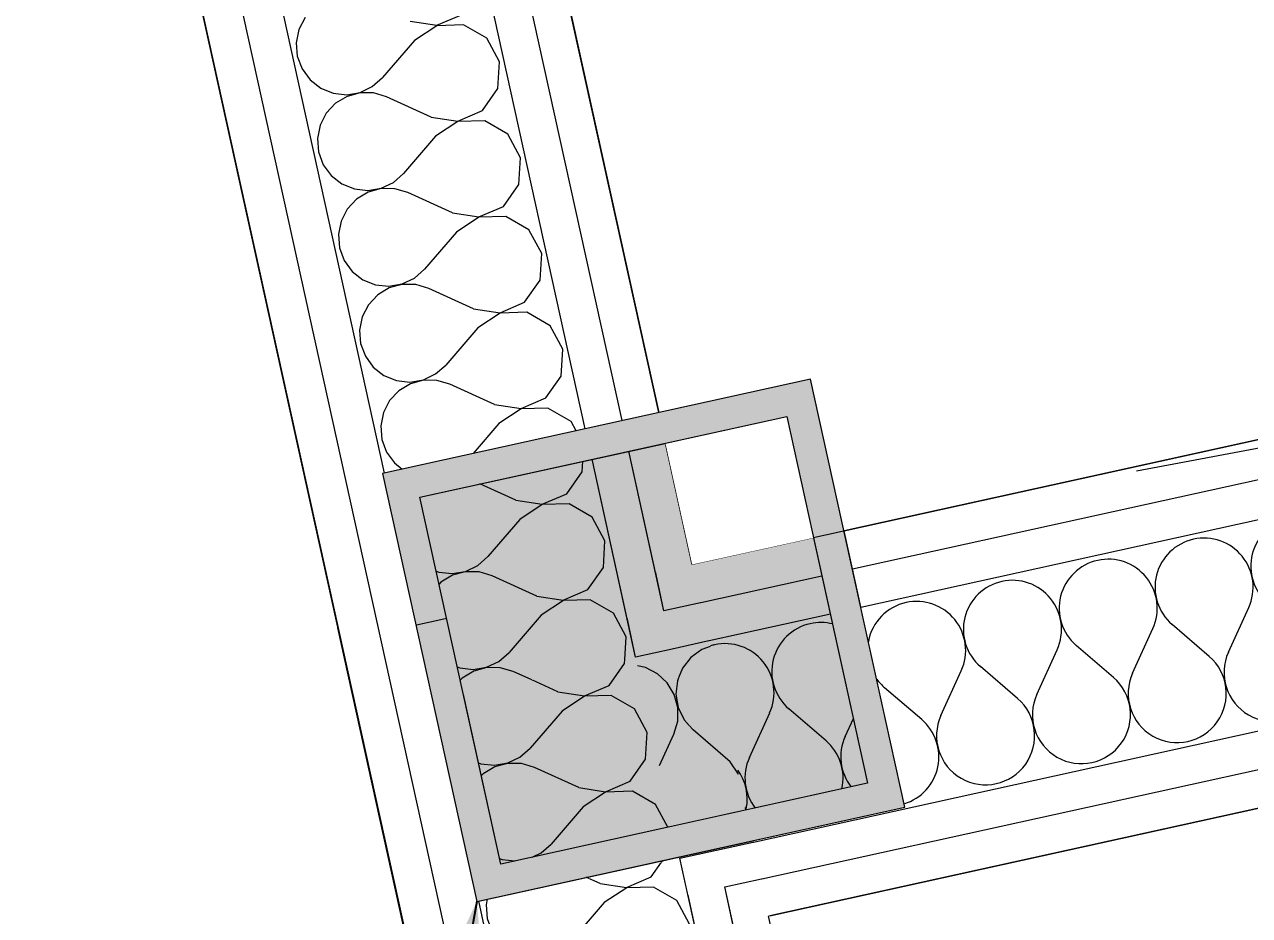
# Model space of a CAD drawing. Header units: millimetres. Extents: x 755110 to 820807, y -116979 to -66610.
# Drawn here: x 776763.3 to 777154.5, y -92599.5 to -92314.9 of the extents above; entities that cross this region are included whole.
import ezdxf

# ---------------------------------------------------------------- set-up
doc = ezdxf.new("R2010")
doc.units = ezdxf.units.MM
doc.header["$MEASUREMENT"] = 0
doc.linetypes.add('Double Dashed', pattern=[1093.611073, 529.166651, -211.666656, 141.111112, -211.666656])
doc.linetypes.add('Wipeout_Contour', pattern=[1000, 0, -1000])
for name, color, linetype, lineweight in [('New_0_Pen_No__2', 8, 'Continuous', 15), ('New_2D Drafting - General_Pen_No__1', 7, 'Continuous', 13), ('New_2D Drafting - General_Pen_No__19', 255, 'Continuous', 0), ('New_Annotation - Label_Pen_No__1', 7, 'Continuous', 13), ('New_Dimensioning - General_Pen_No__1', 7, 'Continuous', 13), ('New_INT zoned_Pen_No__19', 255, 'Continuous', 0), ('New_Structural - Bearing_Pen_No__1', 7, 'Continuous', 13)]:
    doc.layers.add(name, color=color, linetype=linetype, lineweight=lineweight)
doc.layers.add('New_Dimensioning - General', color=7, linetype='Continuous')
doc.layers.add('New_Structural - Bearing', color=7, linetype='Continuous')
doc.layers.add('New_Structural - Bearing_Pen_No__180', color=7, linetype='Continuous', lineweight=15, true_color=0xd6cda7)
doc.layers.add('New_Structural - Grid_Pen_No__61', color=7, linetype='Continuous', lineweight=20, true_color=0x6a6a6a)
doc.styles.add('GENERATED_STYLE_1', font='')
doc.styles.get('GENERATED_STYLE_1').set_extended_font_data('Arial')
doc.dimstyles.new('GENERATED_STYLE__1', dxfattribs={"dimtxt": 200, "dimasz": 95, "dimexe": 0.18, "dimexo": 0.0625, "dimgap": 0, "dimtad": 1, "dimdec": 0, "dimzin": 0, "dimdsep": 46, "dimtxsty": 'GENERATED_STYLE_1', "dimblk": 'ARROWHEAD_2', "dimblk1": 'ARROWHEAD_2', "dimblk2": 'ARROWHEAD_2', "dimcen": 0.09, "dimse1": 1, "dimse2": 1, "dimclrd": 7, "dimclre": 7, "dimclrt": 7, "dimadec": 0, "dimazin": 0, "dimtfac": 1, "dimtdec": 4, "dimtmove": 0, "dimatfit": 3, "dimfxl": 0, "dimtolj": 1, "dimtzin": 0, "dimarcsym": 0})
doc.dimstyles.new('GENERATED_STYLE__5', dxfattribs={"dimtxt": 0.18, "dimasz": 152, "dimexe": 0.18, "dimexo": 0.0625, "dimgap": 0, "dimtad": 0, "dimtih": 1, "dimtoh": 1, "dimdec": 4, "dimzin": 0, "dimdsep": 46, "dimcen": 0.09, "dimadec": 0, "dimazin": 0, "dimtfac": 1, "dimtdec": 4, "dimtmove": 0, "dimatfit": 3, "dimldrblk": 'ARROWHEAD_0', "dimfxl": 0, "dimtolj": 1, "dimtzin": 0, "dimarcsym": 0})
doc.dimstyles.new('GENERATED_STYLE__7', dxfattribs={"dimtxt": 0.18, "dimasz": 182.4, "dimexe": 0.18, "dimexo": 0.0625, "dimgap": 0, "dimtad": 0, "dimtih": 1, "dimtoh": 1, "dimdec": 4, "dimzin": 0, "dimdsep": 46, "dimcen": 0.09, "dimadec": 0, "dimazin": 0, "dimtfac": 1, "dimtdec": 4, "dimtmove": 0, "dimatfit": 3, "dimldrblk": 'ARROWHEAD_5', "dimfxl": 0, "dimtolj": 1, "dimtzin": 0, "dimarcsym": 0})

# ---------------------------------------------------------------- blocks, each defined once
blk = doc.blocks.new('*X50')
at = {"layer": 'New_Structural - Bearing_Pen_No__1', "color": 7, "linetype": 'Continuous', "lineweight": 13}
for p, q in [((776963.47, -92587.15), (776966.75, -92582.48)), ((776947.13, -92589.23), (776943.54, -92587.6)), ((776955.59, -92590.51), (776963.47, -92587.15)), ((776947.13, -92589.23), (776955.59, -92590.51)), ((776955.62, -92590.63), (776948.47, -92595.35)), ((776964.18, -92590.38), (776955.62, -92590.63)), ((776971.59, -92594.66), (776964.18, -92590.38)), ((776911, -92594.76), (776910.74, -92596.07)), ((776910.74, -92596.07), (776911.08, -92600.38)), ((776948.47, -92595.35), (776938.26, -92607.23)), ((776975.65, -92602.2), (776971.59, -92594.66)), ((776911.08, -92600.38), (776912.58, -92604.43)), ((776975.14, -92610.75), (776975.65, -92602.2)), ((776912.58, -92604.43), (776915.14, -92607.92)), ((776915.14, -92607.92), (776918.55, -92610.57)), ((776935.01, -92610.08), (776938.26, -92607.23)), ((776918.55, -92610.57), (776922.55, -92612.2)), ((776931.11, -92611.94), (776935.01, -92610.08)), ((776970.21, -92617.75), (776975.14, -92610.75)), ((776923.26, -92615.43), (776920.31, -92618.59)), ((776922.55, -92612.2), (776926.85, -92612.67)), ((776926.97, -92613.2), (776923.26, -92615.43)), ((776926.85, -92612.67), (776931.11, -92611.94)), ((776931.14, -92612.07), (776926.97, -92613.2)), ((776935.46, -92612.12), (776931.14, -92612.07)), ((776939.6, -92613.35), (776935.46, -92612.12)), ((776953.87, -92619.83), (776939.6, -92613.35)), ((776920.31, -92618.59), (776918.33, -92622.43)), ((776962.33, -92621.11), (776970.21, -92617.75)), ((776918.33, -92622.43), (776917.48, -92626.67)), ((776953.87, -92619.83), (776962.33, -92621.11)), ((776962.36, -92621.23), (776955.21, -92625.95)), ((776970.92, -92620.98), (776962.36, -92621.23)), ((776978.33, -92625.26), (776970.92, -92620.98)), ((776917.48, -92626.67), (776917.82, -92630.98)), ((776955.21, -92625.95), (776945, -92637.83)), ((776982.39, -92632.8), (776978.33, -92625.26)), ((776917.82, -92630.98), (776919.32, -92635.03)), ((776919.32, -92635.03), (776921.88, -92638.52)), ((776981.88, -92641.35), (776982.39, -92632.8)), ((776921.88, -92638.52), (776925.29, -92641.18)), ((776941.75, -92640.68), (776945, -92637.83)), ((776925.29, -92641.18), (776929.29, -92642.8)), ((776929.29, -92642.8), (776933.59, -92643.27)), ((776933.59, -92643.27), (776937.85, -92642.54)), ((776937.88, -92642.67), (776933.71, -92643.8)), ((776937.85, -92642.54), (776941.75, -92640.68)), ((776942.2, -92642.72), (776937.88, -92642.67)), ((776946.34, -92643.95), (776942.2, -92642.72)), ((776977.59, -92647.43), (776981.88, -92641.35)), ((776930, -92646.03), (776927.05, -92649.19)), ((776933.71, -92643.8), (776930, -92646.03)), ((776960.6, -92650.43), (776946.34, -92643.95)), ((776927.05, -92649.19), (776925.07, -92653.03)), ((776960.6, -92650.43), (776962.59, -92650.73)), ((776925.07, -92653.03), (776924.22, -92657.27)), ((776924.22, -92657.27), (776924.37, -92659.15))]:
    blk.add_line(p, q, dxfattribs=at)
blk = doc.blocks.new('*X51')
at = {"layer": 'New_Structural - Bearing_Pen_No__1', "color": 7, "linetype": 'Continuous', "lineweight": 13}
for p, q in [((776954.92, -92518.95), (776954.99, -92517.7)), ((776949.99, -92525.95), (776954.92, -92518.95)), ((776933.65, -92528.03), (776925.3, -92524.24)), ((776933.65, -92528.03), (776942.11, -92529.31)), ((776942.14, -92529.43), (776935, -92534.15)), ((776942.11, -92529.31), (776949.99, -92525.95)), ((776950.7, -92529.18), (776942.14, -92529.43)), ((776958.12, -92533.46), (776950.7, -92529.18)), ((776962.17, -92541), (776958.12, -92533.46)), ((776935, -92534.15), (776924.78, -92546.03)), ((776961.66, -92549.55), (776962.17, -92541)), ((776917.63, -92550.74), (776921.53, -92548.88)), ((776921.53, -92548.88), (776924.78, -92546.03)), ((776908.26, -92550.67), (776909.07, -92551)), ((776909.07, -92551), (776913.37, -92551.47)), ((776913.49, -92552), (776909.79, -92554.23)), ((776913.37, -92551.47), (776917.63, -92550.74)), ((776917.66, -92550.87), (776913.49, -92552)), ((776921.98, -92550.92), (776917.66, -92550.87)), ((776926.13, -92552.15), (776921.98, -92550.92)), ((776940.39, -92558.63), (776926.13, -92552.15)), ((776956.73, -92556.55), (776961.66, -92549.55)), ((776909.79, -92554.23), (776909.18, -92554.87)), ((776948.85, -92559.91), (776956.73, -92556.55)), ((776940.39, -92558.63), (776948.85, -92559.91)), ((776948.88, -92560.03), (776941.74, -92564.75)), ((776957.44, -92559.78), (776948.88, -92560.03)), ((776964.85, -92564.06), (776957.44, -92559.78)), ((776941.74, -92564.75), (776931.52, -92576.63)), ((776968.75, -92571.29), (776964.85, -92564.06)), ((776928.27, -92579.48), (776931.52, -92576.63)), ((776925.45, -92580.83), (776928.27, -92579.48)), ((776915, -92581.27), (776915.81, -92581.6)), ((776915.81, -92581.6), (776919.92, -92582.05))]:
    blk.add_line(p, q, dxfattribs=at)
blk = doc.blocks.new('*X52')
at = {"layer": 'New_Structural - Bearing_Pen_No__1', "color": 7, "linetype": 'Continuous', "lineweight": 13}
for p, q in [((776966.75, -92582.48), (776967.18, -92581.88)), ((776943.54, -92587.6), (776942.78, -92587.25)), ((776911.11, -92594.23), (776911, -92594.76))]:
    blk.add_line(p, q, dxfattribs=at)
blk = doc.blocks.new('*X53')
at = {"layer": 'New_Structural - Bearing_Pen_No__1', "color": 7, "linetype": 'Continuous', "lineweight": 13}
for p, q in [((776852.92, -92312.59), (776850.94, -92316.43)), ((776886.48, -92313.83), (776894.94, -92315.11)), ((776894.94, -92315.11), (776902.82, -92311.75)), ((776850.94, -92316.43), (776850.09, -92320.67)), ((776894.97, -92315.23), (776887.82, -92319.95)), ((776903.53, -92314.98), (776894.97, -92315.23)), ((776910.94, -92319.26), (776903.53, -92314.98)), ((776850.09, -92320.67), (776850.43, -92324.98)), ((776887.82, -92319.95), (776877.6, -92331.83)), ((776915, -92326.8), (776910.94, -92319.26)), ((776850.43, -92324.98), (776851.93, -92329.03)), ((776851.93, -92329.03), (776854.49, -92332.52)), ((776914.48, -92335.35), (776915, -92326.8)), ((776854.49, -92332.52), (776857.89, -92335.17)), ((776874.36, -92334.68), (776877.6, -92331.83)), ((776857.89, -92335.17), (776861.9, -92336.8)), ((776861.9, -92336.8), (776866.2, -92337.27)), ((776866.31, -92337.8), (776862.61, -92340.03)), ((776866.2, -92337.27), (776870.46, -92336.54)), ((776870.49, -92336.67), (776866.31, -92337.8)), ((776870.46, -92336.54), (776874.36, -92334.68)), ((776874.81, -92336.72), (776870.49, -92336.67)), ((776878.95, -92337.95), (776874.81, -92336.72)), ((776893.21, -92344.43), (776878.95, -92337.95)), ((776909.55, -92342.35), (776914.48, -92335.35)), ((776862.61, -92340.03), (776859.66, -92343.19)), ((776859.66, -92343.19), (776857.68, -92347.03)), ((776893.21, -92344.43), (776901.68, -92345.71)), ((776901.71, -92345.83), (776894.56, -92350.55)), ((776901.68, -92345.71), (776909.55, -92342.35)), ((776910.27, -92345.58), (776901.71, -92345.83)), ((776917.68, -92349.86), (776910.27, -92345.58)), ((776857.68, -92347.03), (776856.83, -92351.27)), ((776856.83, -92351.27), (776857.17, -92355.58)), ((776894.56, -92350.55), (776884.34, -92362.43)), ((776921.74, -92357.4), (776917.68, -92349.86)), ((776857.17, -92355.58), (776858.67, -92359.63)), ((776921.22, -92365.95), (776921.74, -92357.4)), ((776858.67, -92359.63), (776861.22, -92363.12)), ((776861.22, -92363.12), (776864.63, -92365.77)), ((776877.2, -92367.14), (776881.1, -92365.28)), ((776881.1, -92365.28), (776884.34, -92362.43)), ((776864.63, -92365.77), (776868.64, -92367.4)), ((776868.64, -92367.4), (776872.94, -92367.87)), ((776873.05, -92368.4), (776869.35, -92370.63)), ((776872.94, -92367.87), (776877.2, -92367.14)), ((776877.23, -92367.27), (776873.05, -92368.4)), ((776881.55, -92367.32), (776877.23, -92367.27)), ((776885.69, -92368.55), (776881.55, -92367.32)), ((776899.95, -92375.03), (776885.69, -92368.55)), ((776916.29, -92372.95), (776921.22, -92365.95)), ((776869.35, -92370.63), (776866.4, -92373.79)), ((776908.42, -92376.31), (776916.29, -92372.95)), ((776866.4, -92373.79), (776864.42, -92377.63)), ((776899.95, -92375.03), (776908.42, -92376.31)), ((776908.45, -92376.43), (776901.3, -92381.15)), ((776917.01, -92376.18), (776908.45, -92376.43)), ((776924.42, -92380.46), (776917.01, -92376.18)), ((776864.42, -92377.63), (776863.57, -92381.87)), ((776928.48, -92388), (776924.42, -92380.46)), ((776863.57, -92381.87), (776863.91, -92386.18)), ((776901.3, -92381.15), (776891.08, -92393.03)), ((776863.91, -92386.18), (776865.41, -92390.23)), ((776927.96, -92396.55), (776928.48, -92388)), ((776865.41, -92390.23), (776867.96, -92393.72)), ((776867.96, -92393.72), (776871.37, -92396.37)), ((776871.37, -92396.37), (776875.38, -92398)), ((776883.94, -92397.74), (776887.84, -92395.88)), ((776887.84, -92395.88), (776891.08, -92393.03)), ((776923.03, -92403.55), (776927.96, -92396.55)), ((776875.38, -92398), (776879.68, -92398.47)), ((776879.79, -92399), (776876.09, -92401.23)), ((776879.68, -92398.47), (776883.94, -92397.74)), ((776883.96, -92397.87), (776879.79, -92399)), ((776888.29, -92397.92), (776883.96, -92397.87)), ((776892.43, -92399.15), (776888.29, -92397.92)), ((776906.69, -92405.63), (776892.43, -92399.15)), ((776873.14, -92404.39), (776871.16, -92408.23)), ((776876.09, -92401.23), (776873.14, -92404.39)), ((776915.16, -92406.91), (776923.03, -92403.55)), ((776871.16, -92408.23), (776870.31, -92412.47)), ((776906.69, -92405.63), (776915.16, -92406.91)), ((776915.19, -92407.03), (776908.04, -92411.75)), ((776923.74, -92406.78), (776915.19, -92407.03)), ((776931.16, -92411.06), (776923.74, -92406.78)), ((776908.04, -92411.75), (776897.82, -92423.63)), ((776935.22, -92418.6), (776931.16, -92411.06)), ((776870.31, -92412.47), (776870.65, -92416.78)), ((776870.65, -92416.78), (776872.15, -92420.83)), ((776934.7, -92427.15), (776935.22, -92418.6)), ((776872.15, -92420.83), (776874.7, -92424.32)), ((776894.58, -92426.48), (776897.82, -92423.63)), ((776874.7, -92424.32), (776878.11, -92426.97)), ((776878.11, -92426.97), (776882.12, -92428.6)), ((776890.68, -92428.34), (776894.58, -92426.48)), ((776929.77, -92434.15), (776934.7, -92427.15)), ((776882.83, -92431.83), (776879.88, -92434.99)), ((776882.12, -92428.6), (776886.41, -92429.07)), ((776886.53, -92429.6), (776882.83, -92431.83)), ((776886.41, -92429.07), (776890.68, -92428.34)), ((776890.7, -92428.47), (776886.53, -92429.6)), ((776895.03, -92428.52), (776890.7, -92428.47)), ((776899.17, -92429.75), (776895.03, -92428.52)), ((776913.43, -92436.23), (776899.17, -92429.75)), ((776879.88, -92434.99), (776877.9, -92438.83)), ((776921.9, -92437.51), (776929.77, -92434.15)), ((776877.9, -92438.83), (776877.05, -92443.07)), ((776913.43, -92436.23), (776921.9, -92437.51)), ((776921.92, -92437.63), (776914.78, -92442.35)), ((776930.48, -92437.38), (776921.92, -92437.63)), ((776937.9, -92441.66), (776930.48, -92437.38)), ((776877.05, -92443.07), (776877.39, -92447.38)), ((776914.78, -92442.35), (776906.59, -92451.87)), ((776939.49, -92444.62), (776937.9, -92441.66)), ((776877.39, -92447.38), (776878.89, -92451.43)), ((776878.89, -92451.43), (776881.44, -92454.92)), ((776881.44, -92454.92), (776883.93, -92456.86))]:
    blk.add_line(p, q, dxfattribs=at)
blk = doc.blocks.new('*X54')
at = {"layer": 'New_Structural - Bearing_Pen_No__1', "color": 7, "linetype": 'Continuous', "lineweight": 13}
for p, q in [((776941.44, -92457.75), (776941.64, -92454.39)), ((776936.51, -92464.75), (776941.44, -92457.75)), ((776920.17, -92466.83), (776908.74, -92461.63)), ((776920.17, -92466.83), (776928.64, -92468.11)), ((776928.64, -92468.11), (776936.51, -92464.75)), ((776928.66, -92468.23), (776921.52, -92472.95)), ((776937.22, -92467.98), (776928.66, -92468.23)), ((776944.64, -92472.26), (776937.22, -92467.98)), ((776921.52, -92472.95), (776911.3, -92484.83)), ((776948.69, -92479.8), (776944.64, -92472.26)), ((776948.18, -92488.35), (776948.69, -92479.8)), ((776908.06, -92487.68), (776911.3, -92484.83)), ((776894.78, -92489.47), (776895.6, -92489.8)), ((776895.6, -92489.8), (776899.89, -92490.27)), ((776899.89, -92490.27), (776904.15, -92489.54)), ((776904.18, -92489.67), (776900.01, -92490.8)), ((776904.15, -92489.54), (776908.06, -92487.68)), ((776908.5, -92489.72), (776904.18, -92489.67)), ((776912.65, -92490.95), (776908.5, -92489.72)), ((776943.25, -92495.35), (776948.18, -92488.35)), ((776896.31, -92493.03), (776895.7, -92493.67)), ((776900.01, -92490.8), (776896.31, -92493.03)), ((776926.91, -92497.43), (776912.65, -92490.95)), ((776926.91, -92497.43), (776935.38, -92498.71)), ((776935.38, -92498.71), (776943.25, -92495.35)), ((776935.4, -92498.83), (776928.26, -92503.55)), ((776943.96, -92498.58), (776935.4, -92498.83)), ((776951.38, -92502.86), (776943.96, -92498.58)), ((776928.26, -92503.55), (776918.04, -92515.43)), ((776955.43, -92510.4), (776951.38, -92502.86)), ((776954.99, -92517.7), (776955.43, -92510.4)), ((776914.79, -92518.28), (776918.04, -92515.43)), ((776901.52, -92520.07), (776902.33, -92520.4)), ((776902.33, -92520.4), (776906.63, -92520.87)), ((776906.75, -92521.4), (776903.05, -92523.63)), ((776906.63, -92520.87), (776910.89, -92520.14)), ((776910.92, -92520.27), (776906.75, -92521.4)), ((776910.89, -92520.14), (776914.79, -92518.28)), ((776915.24, -92520.32), (776910.92, -92520.27)), ((776919.39, -92521.55), (776915.24, -92520.32)), ((776925.3, -92524.24), (776919.39, -92521.55)), ((776903.05, -92523.63), (776902.44, -92524.27))]:
    blk.add_line(p, q, dxfattribs=at)
blk = doc.blocks.new('*X76')
at = {"layer": 'New_Structural - Bearing_Pen_No__1', "color": 7, "linetype": 'Continuous', "lineweight": 13}
for p, q in [((776982.39, -92513.46), (776982.29, -92513.49)), ((776991.44, -92554.56), (776991.29, -92554.33)), ((776993.62, -92564.92), (776993.6, -92564.39))]:
    blk.add_line(p, q, dxfattribs=at)
blk = doc.blocks.new('*X78')
at = {"layer": 'New_Structural - Bearing_Pen_No__1', "color": 7, "linetype": 'Continuous', "lineweight": 13}
for p, q in [((776982.29, -92513.49), (776979.6, -92514.49)), ((776976.11, -92517.05), (776973.46, -92520.46)), ((776979.6, -92514.49), (776976.11, -92517.05)), ((776973.46, -92520.46), (776972.21, -92523.52)), ((776975.57, -92538.76), (776976.81, -92540.17)), ((776988.68, -92550.38), (776976.81, -92540.17)), ((776991.29, -92554.33), (776988.68, -92550.38)), ((776993.65, -92565.81), (776993.62, -92564.92))]:
    blk.add_line(p, q, dxfattribs=at)
blk = doc.blocks.new('*X80')
at = {"layer": 'New_Structural - Bearing_Pen_No__1', "color": 7, "linetype": 'Continuous', "lineweight": 13}
for p, q in [((776961.6, -92520.24), (776959.09, -92519.74)), ((776965.45, -92522.22), (776961.6, -92520.24)), ((776968.6, -92525.17), (776965.45, -92522.22)), ((776970.83, -92528.88), (776968.6, -92525.17)), ((776971.83, -92524.46), (776971.36, -92528.76)), ((776972.21, -92523.52), (776971.83, -92524.46)), ((776971.97, -92533.05), (776970.83, -92528.88)), ((776971.36, -92528.76), (776972.09, -92533.02)), ((776971.92, -92537.37), (776971.97, -92533.05)), ((776972.09, -92533.02), (776973.95, -92536.92)), ((776970.69, -92541.51), (776971.92, -92537.37)), ((776973.95, -92536.92), (776975.57, -92538.76)), ((776966.11, -92551.58), (776970.69, -92541.51))]:
    blk.add_line(p, q, dxfattribs=at)
blk = doc.blocks.new('*X82')
at = {"layer": 'New_Structural - Bearing_Pen_No__1', "color": 7, "linetype": 'Continuous', "lineweight": 13}
for p, q in [((777019.28, -92543.64), (777007.41, -92533.43)), ((776994.8, -92549.04), (777001.29, -92534.77)), ((777025.4, -92542.3), (777028.02, -92536.54))]:
    blk.add_line(p, q, dxfattribs=at)
for centre, start, end in [((777017.62, -92521.55), 102.42, 229.2899), ((777017.62, -92521.55), 76.1704, 102.42), ((776987.02, -92528.29), 102.42, 107.3177), ((776987.02, -92528.29), 335.5501, 102.42), ((777009.06, -92555.52), 346.966, 49.2899), ((777039.66, -92548.78), 155.5501, 217.8741), ((777009.06, -92555.52), 155.5501, 217.8741), ((776978.46, -92562.26), 348.5723, 36.2677)]:
    blk.add_arc(centre, 15.67, start, end, dxfattribs=at)
blk = doc.blocks.new('*X83')
at = {"layer": 'New_Structural - Bearing_Pen_No__1', "color": 7, "linetype": 'Continuous', "lineweight": 13}
for p, q in [((777300.8, -92481.64), (777307.29, -92467.38)), ((777270.2, -92488.38), (777276.69, -92474.12)), ((777294.68, -92482.99), (777282.81, -92472.77)), ((777239.6, -92495.12), (777246.09, -92480.86)), ((777264.08, -92489.73), (777252.21, -92479.51)), ((777233.48, -92496.47), (777221.61, -92486.25)), ((777209, -92501.86), (777215.49, -92487.6)), ((777178.4, -92508.6), (777184.89, -92494.34)), ((777202.88, -92503.21), (777191.01, -92492.99)), ((777147.8, -92515.34), (777154.29, -92501.08)), ((777172.28, -92509.95), (777160.41, -92499.73)), ((777117.2, -92522.08), (777123.69, -92507.82)), ((777141.68, -92516.69), (777129.81, -92506.47)), ((777111.08, -92523.43), (777099.21, -92513.21)), ((777086.6, -92528.82), (777093.09, -92514.56)), ((777056, -92535.56), (777062.49, -92521.3)), ((777080.48, -92530.17), (777068.61, -92519.95)), ((777049.88, -92536.91), (777038.01, -92526.69))]:
    blk.add_line(p, q, dxfattribs=at)
for centre, start, end in [((777323.62, -92454.16), 102.42, 223.1554), ((777323.62, -92454.16), 71.4049, 102.42), ((777293.02, -92460.9), 102.42, 229.2899), ((777293.02, -92460.9), 335.5501, 102.42), ((777262.42, -92467.64), 102.42, 229.2899), ((777262.42, -92467.64), 335.5501, 102.42), ((777231.82, -92474.38), 102.42, 229.2899), ((777231.82, -92474.38), 335.5501, 102.42), ((777201.22, -92481.12), 102.42, 229.2899), ((777201.22, -92481.12), 335.5501, 102.42), ((777170.62, -92487.86), 102.42, 229.2899), ((777170.62, -92487.86), 335.5501, 102.42), ((777140.02, -92494.59), 102.42, 229.2899), ((777140.02, -92494.59), 335.5501, 102.42), ((777315.06, -92488.13), 155.5501, 164.278), ((777109.42, -92501.33), 102.42, 229.2899), ((777109.42, -92501.33), 335.5501, 102.42), ((777284.46, -92494.87), 30.2512, 49.2899), ((777253.86, -92501.61), 155.5501, 49.2899), ((777284.46, -92494.87), 155.5501, 264.3092), ((777078.82, -92508.07), 102.42, 229.2899), ((777078.82, -92508.07), 335.5501, 102.42), ((777223.26, -92508.35), 155.5501, 49.2899), ((777048.22, -92514.81), 102.42, 169.2613), ((777048.22, -92514.81), 335.5501, 102.42), ((777192.66, -92515.09), 155.5501, 49.2899), ((777162.06, -92521.82), 155.5501, 49.2899), ((777131.46, -92528.56), 155.5501, 49.2899), ((777048.22, -92514.81), 215.5788, 229.2899), ((777100.86, -92535.3), 155.5501, 49.2899), ((777070.26, -92542.04), 155.5501, 49.2899), ((777039.66, -92548.78), 287.042, 49.2899)]:
    blk.add_arc(centre, 15.67, start, end, dxfattribs=at)
blk = doc.blocks.new('*D153')
at = {"layer": 'New_Dimensioning - General_Pen_No__1', "color": 7, "linetype": 'Continuous', "lineweight": 13}
for p, q in [((780487.23, -98283.87), (783351.92, -93825.05)), ((780454.15, -98219.73), (780520.31, -98348.01)), ((780566.11, -98334.55), (780408.36, -98233.2)), ((780228.86, -98686.03), (780487.23, -98283.87)), ((780195.78, -98621.88), (780261.94, -98750.17)), ((780307.73, -98736.7), (780149.98, -98635.35)), ((780195.82, -98737.45), (780228.86, -98686.03))]:
    blk.add_line(p, q, dxfattribs=at)
at = {"layer": 'New_Dimensioning - General_Pen_No__1', "color": 7, "lineweight": 13, "insert": (779929.57, -99077.87), "char_height": 200, "attachment_point": 7, "rotation": 57.2802, "style": 'GENERATED_STYLE_1'}
blk.add_mtext('\\A1;{\\pql;\\fArial|b0|i0|c0|p34;478}', dxfattribs=at)
blk = doc.blocks.new('ARROWHEAD_2')
at = {"color": 0, "linetype": 'Continuous', "lineweight": 0}
for p, q in [((-0.3781, -0.655), (0.3781, 0.655)), ((0, 0), (-1, 0))]:
    blk.add_line(p, q, dxfattribs=at)
blk = doc.blocks.new('*D154')
at = {"layer": 'New_Dimensioning - General_Pen_No__1', "color": 7, "linetype": 'Continuous', "lineweight": 13}
for p, q in [((783318.84, -93760.91), (783385, -93889.19)), ((780487.23, -98283.87), (783351.92, -93825.05)), ((780454.15, -98219.73), (780520.31, -98348.01))]:
    blk.add_line(p, q, dxfattribs=at)
at = {"layer": 'New_Dimensioning - General_Pen_No__1', "color": 7, "lineweight": 13, "char_height": 200, "attachment_point": 7, "rotation": 57.2802, "style": 'GENERATED_STYLE_1'}
for s, insert in [('\\A1;{\\pql;\\fArial|b0|i0|c0|p34;478}', (783052.63, -94216.89)), ('\\A1;{\\pql;\\fArial|b0|i0|c0|p34;5\xa0300}', (781701.09, -96320.52))]:
    blk.add_mtext(s, dxfattribs=dict(at, insert=insert))
blk = doc.blocks.new('*D155')
at = {"layer": 'New_Dimensioning - General_Pen_No__1', "color": 7, "linetype": 'Continuous', "lineweight": 13}
for p, q in [((783643.36, -93487.05), (783577.21, -93358.77)), ((783689.16, -93473.59), (783531.41, -93372.24)), ((783610.28, -93422.91), (783643.32, -93371.48)), ((783351.92, -93825.05), (783610.28, -93422.91)), ((783318.84, -93760.91), (783385, -93889.19)), ((783430.79, -93875.72), (783273.05, -93774.37)), ((780487.23, -98283.87), (783351.92, -93825.05))]:
    blk.add_line(p, q, dxfattribs=at)
blk = doc.blocks.new('ARROWHEAD_0')
at = {"color": 0, "linetype": 'Continuous', "lineweight": 0}
for p, q in [((0, -0.5), (0, 0.5)), ((0, 0), (-1, 0))]:
    blk.add_line(p, q, dxfattribs=at)
blk = doc.blocks.new('ARROWHEAD_5')
at = {"linetype": 'Continuous', "lineweight": 0}
blk.add_hatch(color=0, dxfattribs=at).paths.add_polyline_path([(-1, 0.2679), (0, 0), (-1, -0.2679)])
at = {"color": 0, "linetype": 'Continuous', "lineweight": 0}
blk.add_line((0, 0), (-1, 0), dxfattribs=at)

msp = doc.modelspace()

# ---------------------------------------------------------------- linework, layer by layer
at = {"layer": 'New_INT zoned_Pen_No__19', "color": 255, "linetype": 'Continuous', "lineweight": 0, "flags": 128}
for points in [[(774859.32, -89917.27), (775436.49, -92537.99), (775756.18, -93961.99), (777117.61, -93662.16), (776864.3, -92511.97), (777313.25, -92413.1), (778435.74, -90665.96), (777722.43, -90207.67), (777825.13, -90047.82), (776436.95, -89155.95), (776334.24, -89315.8), (775563.78, -88820.79)], [(777000.75, -92599.16), (777194.38, -93478.35), (777585.46, -93392.22), (777722.47, -94040.94), (777728.05, -94039.71), (781624.99, -93181.48), (781837.13, -92851.28), (778536.7, -90730.83), (777386.8, -92514.14)]]:
    msp.add_lwpolyline(points, close=True, dxfattribs=at)

# ---------------------------------------------------------------- next in the draw order: wipeouts: each hides what was drawn before it
at = {"color": 254, "linetype": 'Wipeout_Contour', "lineweight": 0, "ltscale": 3129512.702377493}
msp.add_wipeout([(776877.77, -92038.87), (776965.85, -92438.82), (776965.95, -92438.8), (776877.86, -92038.85)], dxfattribs=at).dxf.layer = 'New_Structural - Bearing'
at = {"color": 254, "linetype": 'Wipeout_Contour', "lineweight": 0, "ltscale": 3130597.449457452}
msp.add_wipeout([(777025.05, -92476.57), (777025.07, -92476.66), (777315.94, -92412.61), (777316.02, -92412.49)], dxfattribs=at).dxf.layer = 'New_Structural - Bearing'
at = {"color": 254, "linetype": 'Wipeout_Contour', "lineweight": 0, "ltscale": 3129832.713248598}
msp.add_wipeout([(776964.82, -92489.93), (776967.51, -92502.14), (776979.23, -92499.56), (776976.54, -92487.35)], dxfattribs=at).dxf.layer = 'New_Structural - Bearing'
at = {"color": 254, "linetype": 'Wipeout_Contour', "lineweight": 0, "ltscale": 3129916.636780025}
msp.add_wipeout([(776981.91, -92511.77), (776993.81, -92565.77), (776993.91, -92565.75), (776982.01, -92511.75)], dxfattribs=at).dxf.layer = 'New_Structural - Bearing'
at = {"color": 254, "linetype": 'Wipeout_Contour', "lineweight": 0, "ltscale": 3129998.514754772}
msp.add_wipeout([(777001.23, -92599.47), (777001.25, -92599.56), (777001.35, -92599.54), (777001.33, -92599.45)], dxfattribs=at).dxf.layer = 'New_Structural - Bearing'

# ---------------------------------------------------------------- next in the draw order: block references
at = {"layer": 'New_Structural - Bearing', "color": 7, "lineweight": 35}
msp.add_blockref('*X76', (0, 0), dxfattribs=at)

# ---------------------------------------------------------------- next in the draw order: wipeouts: each hides what was drawn before it
at = {"color": 254, "linetype": 'Wipeout_Contour', "lineweight": 0, "ltscale": 3129489.847211497}
msp.add_wipeout([(776866.05, -92041.45), (776954.13, -92441.4), (776965.85, -92438.82), (776877.77, -92038.87)], dxfattribs=at).dxf.layer = 'New_Structural - Bearing'
at = {"color": 254, "linetype": 'Wipeout_Contour', "lineweight": 0, "ltscale": 3130594.076452043}
msp.add_wipeout([(777316.08, -92412.58), (777025.07, -92476.66), (777027.76, -92488.87), (777306.5, -92427.48)], dxfattribs=at).dxf.layer = 'New_Structural - Bearing'
at = {"color": 254, "linetype": 'Wipeout_Contour', "lineweight": 0, "ltscale": 3129798.366700145}
msp.add_wipeout([(776968, -92448.58), (776956.28, -92451.16), (776964.82, -92489.93), (776976.54, -92487.35)], dxfattribs=at).dxf.layer = 'New_Structural - Bearing'
at = {"color": 254, "linetype": 'Wipeout_Contour', "lineweight": 0, "ltscale": 3129803.836888766}
msp.add_wipeout([(776955.79, -92504.72), (776958.48, -92516.93), (776970.19, -92514.35), (776967.51, -92502.14)], dxfattribs=at).dxf.layer = 'New_Structural - Bearing'
at = {"color": 254, "linetype": 'Wipeout_Contour', "lineweight": 0, "ltscale": 3129967.698188654}
msp.add_wipeout([(776986.93, -92590.33), (776989.51, -92602.05), (777001.23, -92599.47), (776998.65, -92587.75)], dxfattribs=at).dxf.layer = 'New_Structural - Bearing'

# ---------------------------------------------------------------- next in the draw order: linework, layer by layer
at = {"layer": 'New_Structural - Bearing_Pen_No__1', "color": 7, "linetype": 'Continuous', "lineweight": 13}
for p, q in [((776976.63, -92487.33), (776976.54, -92487.35)), ((777001.23, -92599.47), (777001.33, -92599.45))]:
    msp.add_line(p, q, dxfattribs=at)

# ---------------------------------------------------------------- next in the draw order: wipeouts: each hides what was drawn before it
at = {"color": 254, "linetype": 'Wipeout_Contour', "lineweight": 0, "ltscale": 3129444.51464739}
msp.add_wipeout([(776854.33, -92044.03), (776942.41, -92443.98), (776954.13, -92441.4), (776866.05, -92041.45)], dxfattribs=at).dxf.layer = 'New_Structural - Bearing'
at = {"color": 254, "linetype": 'Wipeout_Contour', "lineweight": 0, "ltscale": 3129761.264059238}
msp.add_wipeout([(776944.56, -92453.74), (776955.79, -92504.72), (776967.51, -92502.14), (776956.28, -92451.16)], dxfattribs=at).dxf.layer = 'New_Structural - Bearing'
at = {"color": 254, "linetype": 'Wipeout_Contour', "lineweight": 0, "ltscale": 3129949.859608244}
msp.add_wipeout([(776986.93, -92590.33), (776975.21, -92592.91), (776986.77, -92645.4), (776998.49, -92642.82)], dxfattribs=at).dxf.layer = 'New_Structural - Bearing'

# ---------------------------------------------------------------- next in the draw order: linework, layer by layer
at = {"layer": 'New_Structural - Bearing_Pen_No__1', "color": 7, "linetype": 'Continuous', "lineweight": 13}
for p, q in [((776976.54, -92487.35), (776968, -92448.58)), ((776979.23, -92499.56), (776967.51, -92502.14))]:
    msp.add_line(p, q, dxfattribs=at)

# ---------------------------------------------------------------- next in the draw order: wipeouts: each hides what was drawn before it
at = {"color": 254, "linetype": 'Wipeout_Contour', "lineweight": 0, "ltscale": 3129214.405523535}
msp.add_wipeout([(776765.65, -92063.56), (776765.56, -92063.58), (776898, -92664.95), (776898.09, -92664.93)], dxfattribs=at).dxf.layer = 'New_Structural - Bearing'
at = {"color": 254, "linetype": 'Wipeout_Contour', "lineweight": 0, "ltscale": 3129906.574442204}
msp.add_wipeout([(776972.63, -92581.19), (776975.21, -92592.91), (776986.93, -92590.33), (776984.35, -92578.61)], dxfattribs=at).dxf.layer = 'New_Structural - Bearing'

# ---------------------------------------------------------------- next in the draw order: wipeouts: each hides what was drawn before it
at = {"color": 254, "linetype": 'Wipeout_Contour', "lineweight": 0, "ltscale": 3129238.203780229}
msp.add_wipeout([(776777.86, -92060.87), (776765.65, -92063.56), (776898.09, -92664.93), (776910.3, -92662.24)], dxfattribs=at).dxf.layer = 'New_Structural - Bearing'
at = {"color": 254, "linetype": 'Wipeout_Contour', "lineweight": 0, "ltscale": 3129872.016790863}
msp.add_wipeout([(776979.23, -92499.56), (776981.91, -92511.77), (776982.01, -92511.75), (776979.32, -92499.54)], dxfattribs=at).dxf.layer = 'New_Structural - Bearing'

# ---------------------------------------------------------------- next in the draw order: wipeouts: each hides what was drawn before it
at = {"color": 254, "linetype": 'Wipeout_Contour', "lineweight": 0, "ltscale": 6258818.115319982}
msp.add_wipeout([(776777.86, -92060.87), (776910.3, -92662.24), (776922.51, -92659.56), (776908.26, -92594.85), (776907.77, -92594.96), (776877.66, -92458.24), (776878.15, -92458.13), (776790.07, -92058.18)], dxfattribs=at).dxf.layer = 'New_Structural - Bearing'
at = {"color": 254, "linetype": 'Wipeout_Contour', "lineweight": 0, "ltscale": 3129855.565923766}
msp.add_wipeout([(776976.54, -92487.35), (776979.23, -92499.56), (776979.32, -92499.54), (776976.63, -92487.33)], dxfattribs=at).dxf.layer = 'New_Structural - Bearing'

# ---------------------------------------------------------------- next in the draw order: wipeouts: each hides what was drawn before it
at = {"color": 254, "linetype": 'Wipeout_Contour', "lineweight": 0, "ltscale": 3129297.562483508}
msp.add_wipeout([(776790.07, -92058.18), (776878.15, -92458.13), (776942.41, -92443.98), (776854.33, -92044.03)], dxfattribs=at).dxf.layer = 'New_Structural - Bearing'
at = {"color": 254, "linetype": 'Wipeout_Contour', "lineweight": 0, "ltscale": 3129795.031912297}
msp.add_wipeout([(776972.63, -92581.19), (776908.37, -92595.34), (776922.51, -92659.56), (776986.77, -92645.4)], dxfattribs=at).dxf.layer = 'New_Structural - Bearing'

# ---------------------------------------------------------------- next in the draw order: linework, layer by layer
at = {"layer": 'New_Structural - Bearing_Pen_No__1', "color": 7, "linetype": 'Continuous', "lineweight": 13}
for p, q in [((776965.85, -92438.82), (776877.77, -92038.87)), ((776942.41, -92443.98), (776854.33, -92044.03)), ((776954.13, -92441.4), (776866.05, -92041.45)), ((776790.07, -92058.18), (776878.15, -92458.13)), ((776986.93, -92590.33), (776998.65, -92587.75)), ((776998.49, -92642.82), (776986.93, -92590.33))]:
    msp.add_line(p, q, dxfattribs=at)
at = {"layer": 'New_Structural - Bearing_Pen_No__1', "color": 7, "linetype": 'Continuous', "lineweight": 13, "flags": 128}
msp.add_lwpolyline([(776965.95, -92438.8), (776877.86, -92038.85)], dxfattribs=at)

# ---------------------------------------------------------------- next in the draw order: block references
at = {"layer": 'New_Structural - Bearing', "color": 7, "lineweight": 35}
for name in ['*X53', '*X50']:
    msp.add_blockref(name, (0, 0), dxfattribs=at)

# ---------------------------------------------------------------- next in the draw order: wipeouts: each hides what was drawn before it
at = {"color": 254, "linetype": 'Wipeout_Contour', "lineweight": 0, "ltscale": 3129719.466279665}
msp.add_wipeout([(776958.48, -92516.93), (776903.49, -92529.04), (776915.39, -92583.05), (776970.37, -92570.94)], dxfattribs=at).dxf.layer = 'New_Structural - Bearing'
at = {"color": 254, "linetype": 'Wipeout_Contour', "lineweight": 0, "ltscale": 3129990.549878329}
msp.add_wipeout([(776998.65, -92587.75), (777001.23, -92599.47), (777001.33, -92599.45), (776998.74, -92587.73)], dxfattribs=at).dxf.layer = 'New_Structural - Bearing'

# ---------------------------------------------------------------- next in the draw order: block references
at = {"layer": 'New_Structural - Bearing', "color": 7, "lineweight": 35}
msp.add_blockref('*X51', (0, 0), dxfattribs=at)

# ---------------------------------------------------------------- next in the draw order: wipeouts: each hides what was drawn before it
at = {"color": 254, "linetype": 'Wipeout_Contour', "lineweight": 0, "ltscale": 3130744.557370991}
msp.add_wipeout([(777387.05, -92514.5), (777001.33, -92599.45), (777001.35, -92599.54), (777386.98, -92514.62)], dxfattribs=at).dxf.layer = 'New_Structural - Bearing'
at = {"color": 254, "linetype": 'Wipeout_Contour', "lineweight": 0, "ltscale": 3129974.752106441}
msp.add_wipeout([(776996.07, -92576.03), (776998.65, -92587.75), (776998.74, -92587.73), (776996.16, -92576.01)], dxfattribs=at).dxf.layer = 'New_Structural - Bearing'

# ---------------------------------------------------------------- next in the draw order: wipeouts: each hides what was drawn before it
at = {"color": 254, "linetype": 'Wipeout_Contour', "lineweight": 0, "ltscale": 3129640.495005047}
msp.add_wipeout([(776944.56, -92453.74), (776889.58, -92465.85), (776903.49, -92529.04), (776958.48, -92516.93)], dxfattribs=at).dxf.layer = 'New_Structural - Bearing'
at = {"color": 254, "linetype": 'Wipeout_Contour', "lineweight": 0, "ltscale": 3129966.524280554}
msp.add_wipeout([(776995.96, -92575.54), (776996.07, -92576.03), (776996.16, -92576.01), (776996.06, -92575.52)], dxfattribs=at).dxf.layer = 'New_Structural - Bearing'
at = {"color": 254, "linetype": 'Wipeout_Contour', "lineweight": 0, "ltscale": 3129751.415555575}
msp.add_wipeout([(776908.26, -92594.85), (776908.37, -92595.34), (776972.63, -92581.19), (776972.52, -92580.7)], dxfattribs=at).dxf.layer = 'New_Structural - Bearing'

# ---------------------------------------------------------------- next in the draw order: linework, layer by layer
at = {"layer": 'New_Structural - Bearing_Pen_No__1', "color": 7, "linetype": 'Continuous', "lineweight": 13}
for p, q in [((776765.65, -92063.56), (776898.09, -92664.93)), ((776777.86, -92060.87), (776910.3, -92662.24)), ((776967.51, -92502.14), (776956.28, -92451.16)), ((776958.48, -92516.93), (776944.56, -92453.74)), ((776970.19, -92514.35), (776958.48, -92516.93)), ((776972.63, -92581.19), (776984.35, -92578.61)), ((776986.77, -92645.4), (776972.63, -92581.19)), ((776908.26, -92594.85), (776908.37, -92595.34)), ((776908.37, -92595.34), (776922.51, -92659.56))]:
    msp.add_line(p, q, dxfattribs=at)
at = {"layer": 'New_Structural - Bearing_Pen_No__1', "color": 7, "linetype": 'Continuous', "lineweight": 13, "flags": 128}
msp.add_lwpolyline([(776765.56, -92063.58), (776898, -92664.95)], dxfattribs=at)

# ---------------------------------------------------------------- next in the draw order: block references
at = {"layer": 'New_Structural - Bearing', "color": 7, "lineweight": 35}
for name in ['*X54', '*X52']:
    msp.add_blockref(name, (0, 0), dxfattribs=at)

# ---------------------------------------------------------------- next in the draw order: leaders
at = {"layer": 'New_0_Pen_No__2', "color": 8, "linetype": 'Continuous', "lineweight": 15, "annotation_type": 0, "has_hookline": 1, "hookline_direction": 1, "text_width": 2899.4, "horizontal_direction": (0.977557, 0.210669, 0)}
msp.add_leader([(776907.77, -92594.96), (776632.17, -94146.11), (776387.59, -94148.22)], dimstyle='GENERATED_STYLE__7', dxfattribs=at)

# ---------------------------------------------------------------- next in the draw order: wipeouts: each hides what was drawn before it
at = {"color": 254, "linetype": 'Wipeout_Contour', "lineweight": 0, "ltscale": 3129893.784552705}
msp.add_wipeout([(776970.19, -92514.35), (776982.09, -92568.36), (776993.81, -92565.77), (776981.91, -92511.77)], dxfattribs=at).dxf.layer = 'New_Structural - Bearing'
at = {"color": 254, "linetype": 'Wipeout_Contour', "lineweight": 0, "ltscale": 3129951.900301425}
msp.add_wipeout([(776984.35, -92578.61), (776986.93, -92590.33), (776998.65, -92587.75), (776996.07, -92576.03)], dxfattribs=at).dxf.layer = 'New_Structural - Bearing'

# ---------------------------------------------------------------- next in the draw order: block references
at = {"layer": 'New_Structural - Bearing', "color": 7, "lineweight": 35}
msp.add_blockref('*X78', (0, 0), dxfattribs=at)

# ---------------------------------------------------------------- next in the draw order: wipeouts: each hides what was drawn before it
at = {"color": 254, "linetype": 'Wipeout_Contour', "lineweight": 0, "ltscale": 3130715.966674908}
msp.add_wipeout([(777379.63, -92503.84), (776998.74, -92587.73), (777001.33, -92599.45), (777370.44, -92518.16)], dxfattribs=at).dxf.layer = 'New_Structural - Bearing'
at = {"color": 254, "linetype": 'Wipeout_Contour', "lineweight": 0, "ltscale": 3129943.672409168}
msp.add_wipeout([(776984.24, -92578.12), (776984.35, -92578.61), (776996.07, -92576.03), (776995.96, -92575.54)], dxfattribs=at).dxf.layer = 'New_Structural - Bearing'

# ---------------------------------------------------------------- next in the draw order: linework, layer by layer
at = {"layer": 'New_Structural - Bearing_Pen_No__1', "color": 7, "linetype": 'Continuous', "lineweight": 13}
msp.add_line((777001.23, -92599.47), (777001.33, -92599.45), dxfattribs=at)

# ---------------------------------------------------------------- next in the draw order: wipeouts: each hides what was drawn before it
at = {"color": 254, "linetype": 'Wipeout_Contour', "lineweight": 0, "ltscale": 3130690.817376914}
msp.add_wipeout([(777372.22, -92493.19), (776996.16, -92576.01), (776998.74, -92587.73), (777363.02, -92507.5)], dxfattribs=at).dxf.layer = 'New_Structural - Bearing'
at = {"color": 254, "linetype": 'Wipeout_Contour', "lineweight": 0, "ltscale": 3129849.164235813}
msp.add_wipeout([(776967.51, -92502.14), (776970.19, -92514.35), (776981.91, -92511.77), (776979.23, -92499.56)], dxfattribs=at).dxf.layer = 'New_Structural - Bearing'
at = {"color": 254, "linetype": 'Wipeout_Contour', "lineweight": 0, "ltscale": 3129898.346429413}
msp.add_wipeout([(776972.52, -92580.7), (776972.63, -92581.19), (776984.35, -92578.61), (776984.24, -92578.12)], dxfattribs=at).dxf.layer = 'New_Structural - Bearing'

# ---------------------------------------------------------------- next in the draw order: linework, layer by layer
at = {"layer": 'New_Structural - Bearing_Pen_No__1', "color": 7, "linetype": 'Continuous', "lineweight": 13}
for p, q in [((776972.63, -92581.19), (776984.35, -92578.61)), ((776986.93, -92590.33), (776998.65, -92587.75)), ((776998.65, -92587.75), (776998.74, -92587.73))]:
    msp.add_line(p, q, dxfattribs=at)

# ---------------------------------------------------------------- next in the draw order: wipeouts: each hides what was drawn before it
at = {"color": 254, "linetype": 'Wipeout_Contour', "lineweight": 0, "ltscale": 3130620.26849771}
msp.add_wipeout([(777323.81, -92423.67), (777027.76, -92488.87), (777030.45, -92501.08), (777314.23, -92438.58)], dxfattribs=at).dxf.layer = 'New_Structural - Bearing'
at = {"color": 254, "linetype": 'Wipeout_Contour', "lineweight": 0, "ltscale": 3129930.545655281}
msp.add_wipeout([(776976.63, -92487.33), (776979.32, -92499.54), (777018, -92491.02), (777015.31, -92478.82)], dxfattribs=at).dxf.layer = 'New_Structural - Bearing'
at = {"color": 254, "linetype": 'Wipeout_Contour', "lineweight": 0, "ltscale": 3129848.457850476}
msp.add_wipeout([(776958.48, -92516.93), (776970.37, -92570.94), (776982.09, -92568.36), (776970.19, -92514.35)], dxfattribs=at).dxf.layer = 'New_Structural - Bearing'

# ---------------------------------------------------------------- next in the draw order: linework, layer by layer
at = {"layer": 'New_Structural - Bearing_Pen_No__1', "color": 7, "linetype": 'Continuous', "lineweight": 13}
for p, q in [((776976.63, -92487.33), (776976.54, -92487.35)), ((776970.19, -92514.35), (776958.48, -92516.93))]:
    msp.add_line(p, q, dxfattribs=at)

# ---------------------------------------------------------------- next in the draw order: block references
at = {"layer": 'New_Structural - Bearing', "color": 7, "lineweight": 35}
msp.add_blockref('*X80', (0, 0), dxfattribs=at)

# ---------------------------------------------------------------- next in the draw order: wipeouts: each hides what was drawn before it
at = {"color": 254, "linetype": 'Wipeout_Contour', "lineweight": 0, "ltscale": 3129946.996139523}
msp.add_wipeout([(776979.32, -92499.54), (776982.01, -92511.75), (777020.68, -92503.23), (777018, -92491.02)], dxfattribs=at).dxf.layer = 'New_Structural - Bearing'

# ---------------------------------------------------------------- next in the draw order: linework, layer by layer
at = {"layer": 'New_Structural - Bearing_Pen_No__1', "color": 7, "linetype": 'Continuous', "lineweight": 13}
for p, q in [((776979.23, -92499.56), (776967.51, -92502.14)), ((776979.32, -92499.54), (776979.23, -92499.56))]:
    msp.add_line(p, q, dxfattribs=at)

# ---------------------------------------------------------------- next in the draw order: wipeouts: each hides what was drawn before it
at = {"color": 254, "linetype": 'Wipeout_Contour', "lineweight": 0, "ltscale": 3129991.615064178}
msp.add_wipeout([(777020.68, -92503.23), (776982.01, -92511.75), (776993.91, -92565.75), (777032.58, -92557.24)], dxfattribs=at).dxf.layer = 'New_Structural - Bearing'

# ---------------------------------------------------------------- next in the draw order: linework, layer by layer
at = {"layer": 'New_Structural - Bearing_Pen_No__1', "color": 7, "linetype": 'Continuous', "lineweight": 13}
for p, q in [((776981.91, -92511.77), (776970.19, -92514.35)), ((776982.01, -92511.75), (776981.91, -92511.77))]:
    msp.add_line(p, q, dxfattribs=at)

# ---------------------------------------------------------------- next in the draw order: block references
at = {"layer": 'New_Structural - Bearing', "color": 7, "lineweight": 35}
msp.add_blockref('*X82', (0, 0), dxfattribs=at)

# ---------------------------------------------------------------- next in the draw order: wipeouts: each hides what was drawn before it
at = {"color": 254, "linetype": 'Wipeout_Contour', "lineweight": 0, "ltscale": 4695615.126390467}
msp.add_wipeout([(777044.5, -92564.85), (776996.06, -92575.52), (776996.16, -92576.01), (777281.11, -92513.25), (777331.54, -92434.77), (777030.45, -92501.08)], dxfattribs=at).dxf.layer = 'New_Structural - Bearing'

# ---------------------------------------------------------------- next in the draw order: hatches: boundary and pattern name
at = {"layer": 'New_2D Drafting - General_Pen_No__19', "linetype": 'Continuous', "lineweight": 0}
msp.add_hatch(color=255, dxfattribs=at).paths.add_polyline_path([(776907.77, -92594.96), (777044.5, -92564.85), (777014.38, -92428.13), (776877.66, -92458.24)])
at = {"layer": 'New_Structural - Bearing_Pen_No__180', "linetype": 'Continuous', "lineweight": 0, "true_color": 0x353329}
h = msp.add_hatch(color=250, dxfattribs=at)
h.paths.add_polyline_path([(776907.77, -92594.96), (777044.5, -92564.85), (777014.38, -92428.13), (776877.66, -92458.24)])
h.paths.add_polyline_path([(776915.39, -92583.05), (776889.58, -92465.85), (777006.77, -92440.04), (777032.58, -92557.24)], flags=0)

# ---------------------------------------------------------------- next in the draw order: linework, layer by layer
at = {"layer": 'New_2D Drafting - General_Pen_No__1', "color": 7, "linetype": 'Continuous', "lineweight": 13, "flags": 128}
msp.add_lwpolyline([(776907.77, -92594.96), (777044.5, -92564.85), (777014.38, -92428.13), (776877.66, -92458.24)], close=True, dxfattribs=at)
at = {"layer": 'New_Structural - Bearing_Pen_No__1', "color": 7, "linetype": 'Continuous', "lineweight": 13}
for p, q in [((777315.94, -92412.61), (777025.07, -92476.66)), ((777323.81, -92423.67), (777027.76, -92488.87)), ((777314.23, -92438.58), (777030.45, -92501.08)), ((777015.31, -92478.82), (776976.63, -92487.33)), ((777018, -92491.02), (776979.32, -92499.54)), ((777020.68, -92503.23), (776982.01, -92511.75)), ((776998.74, -92587.73), (777363.02, -92507.5)), ((776996.16, -92576.01), (777281.11, -92513.25)), ((777001.33, -92599.45), (777370.44, -92518.16)), ((776984.35, -92578.61), (776996.07, -92576.03)), ((776996.07, -92576.03), (776996.16, -92576.01))]:
    msp.add_line(p, q, dxfattribs=at)
at = {"layer": 'New_Structural - Bearing_Pen_No__1', "color": 7, "linetype": 'Continuous', "lineweight": 13, "flags": 128}
for points in [[(777316.02, -92412.49), (777025.05, -92476.57)], [(777001.35, -92599.54), (777386.98, -92514.62)]]:
    msp.add_lwpolyline(points, dxfattribs=at)
at = {"layer": 'New_Structural - Grid_Pen_No__61', "color": 251, "linetype": 'Double Dashed', "lineweight": 20, "true_color": 0x6a6a6a}
msp.add_line((781051.61, -111525.22), (775891.36, -88094.15), dxfattribs=at)

# ---------------------------------------------------------------- next in the draw order: block references
at = {"layer": 'New_Structural - Bearing', "color": 7, "lineweight": 35}
msp.add_blockref('*X83', (0, 0), dxfattribs=at)

# ---------------------------------------------------------------- next in the draw order: dimensions: what is measured, and where the dimension line sits
at = {"layer": 'New_Dimensioning - General', "color": 7, "linetype": 'Continuous', "lineweight": 13}
for base, p1, p2, picture, middle in [((783610.28, -93422.91), (762165.83, -80213.49), (762022.04, -79552.98), '*D155', (783092.12, -93970.42)), ((783351.92, -93825.05), (763105.28, -87116.38), (762165.83, -80213.49), '*D154', (781802.65, -95977.45)), ((780487.23, -98283.87), (762846.92, -87518.55), (763105.28, -87116.38), '*D153', (779969.06, -98831.4))]:
    dim = msp.add_linear_dim(base=base, p1=p1, p2=p2, angle=57.2802, dimstyle='GENERATED_STYLE__1', dxfattribs=at)
    dim.commit()
    dim.dimension.update_dxf_attribs({"geometry": picture, "text_midpoint": middle, "dimtype": 160, "text_rotation": 57.2802})

# ---------------------------------------------------------------- next in the draw order: leaders
at = {"layer": 'New_Annotation - Label_Pen_No__1', "color": 7, "linetype": 'Continuous', "lineweight": 13, "annotation_type": 0, "has_hookline": 1, "hookline_direction": 1, "text_width": 711.8, "horizontal_direction": (-0.215077, 0.976597, 0)}
msp.add_leader([(777193.19, -92443.58), (777248.53, -92740.34)], dimstyle='GENERATED_STYLE__5', dxfattribs=at)

# ---------------------------------------------------------------- next in the draw order: wipeouts: each hides what was drawn before it
at = {"color": 254, "linetype": 'Wipeout_Contour', "lineweight": 0, "ltscale": 3912358.267968837}
msp.add_wipeout([(776968, -92448.58), (776976.54, -92487.35), (776976.63, -92487.33), (777015.31, -92478.82), (777006.77, -92440.04)], dxfattribs=at).dxf.layer = 'New_Structural - Bearing'

# ---------------------------------------------------------------- next in the draw order: linework, layer by layer
at = {"layer": 'New_Structural - Bearing_Pen_No__1', "color": 7, "linetype": 'Continuous', "lineweight": 13, "flags": 128}
for points in [[(776907.77, -92594.96), (777044.5, -92564.85), (777014.38, -92428.13), (776877.66, -92458.24)], [(776915.39, -92583.05), (776889.58, -92465.85), (777006.77, -92440.04), (777032.58, -92557.24)]]:
    msp.add_lwpolyline(points, close=True, dxfattribs=at)

doc.saveas('drawing.dxf')
